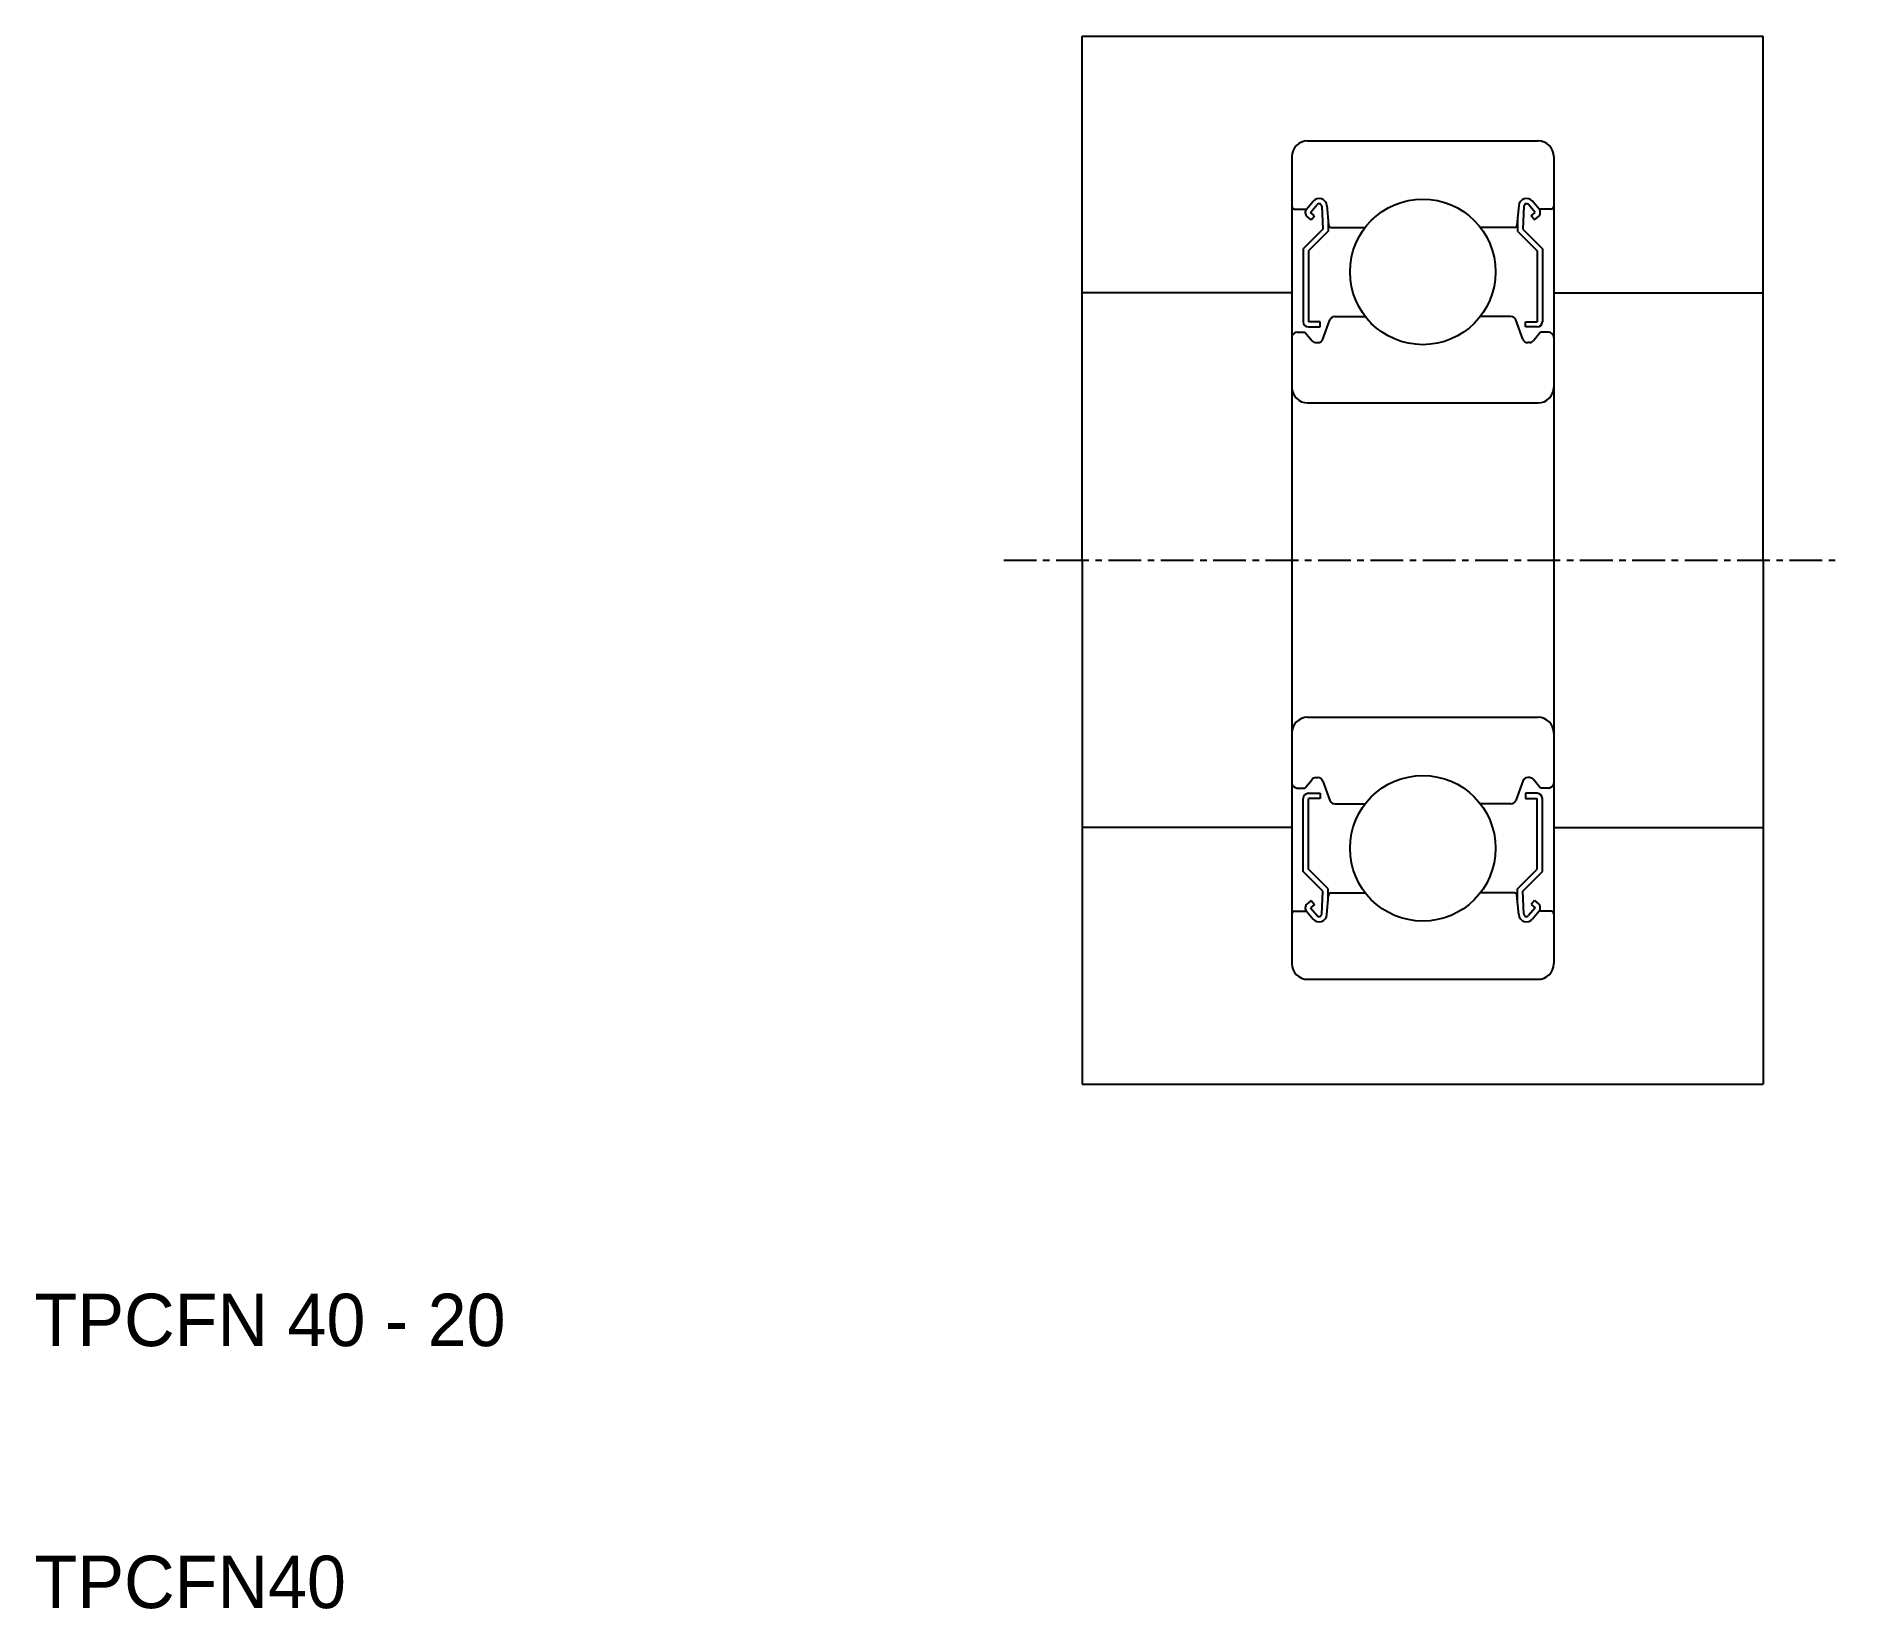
# Model space of a CAD drawing. Extents: x 102.2 to 171.1, y 81.9 to 141.9.
import ezdxf

# ---------------------------------------------------------------- set-up
doc = ezdxf.new("R2010")
doc.units = 0
doc.linetypes.add('CENTER', pattern=[2, 1.25, -0.25, 0.25, -0.25])
doc.linetypes.add('DASHED', pattern=[19.05, 12.7, -6.35])
doc.layers.get('0').update_dxf_attribs({"linetype": 'CONTINUOUS'})
doc.layers.add('CENTER', color=1, linetype='CENTER')

msp = doc.modelspace()

# ---------------------------------------------------------------- linework, layer by layer
for p, q in [((142.099, 121.938), (142.099, 141.938)), ((142.099, 141.938), (168.099, 141.938)), ((168.099, 121.938), (168.099, 141.938)), ((150.699, 137.938), (159.499, 137.938)), ((150.099, 137.338), (150.099, 106.538)), ((160.099, 137.338), (160.099, 106.538)), ((150.199, 135.338), (150.659, 135.338)), ((150.659, 135.338), (150.909, 135.635)), ((150.812, 135.209), (151.063, 135.507)), ((150.965, 135.081), (150.812, 135.209)), ((151.239, 135.448), (151.282, 134.571)), ((151.438, 135.469), (151.502, 134.729)), ((158.761, 135.469), (158.696, 134.729)), ((158.96, 135.448), (158.916, 134.571)), ((159.386, 135.209), (159.136, 135.507)), ((159.233, 135.081), (159.386, 135.209)), ((159.539, 135.338), (159.29, 135.635)), ((159.999, 135.338), (159.539, 135.338)), ((151.282, 134.571), (150.532, 133.821)), ((150.837, 134.928), (150.684, 135.056)), ((151.482, 134.488), (150.732, 133.738)), ((150.837, 134.928), (150.965, 135.081)), ((151.482, 134.958), (151.482, 134.488)), ((151.602, 134.638), (152.902, 134.638)), ((158.597, 134.638), (157.297, 134.638)), ((158.716, 134.958), (158.716, 134.488)), ((158.716, 134.488), (159.466, 133.738)), ((158.916, 134.571), (159.666, 133.821)), ((159.361, 134.928), (159.233, 135.081)), ((159.361, 134.928), (159.514, 135.056)), ((150.532, 133.821), (150.532, 131.038)), ((159.666, 133.821), (159.666, 131.038)), ((150.732, 133.738), (150.732, 131.038)), ((159.466, 133.738), (159.466, 131.038)), ((151.182, 131.038), (150.732, 131.038)), ((151.182, 130.838), (151.182, 131.038)), ((151.281, 130.369), (151.55, 131.106)), ((151.737, 131.238), (152.902, 131.238)), ((158.461, 131.238), (157.297, 131.238)), ((158.918, 130.369), (158.649, 131.106)), ((159.016, 131.038), (159.466, 131.038)), ((159.016, 130.838), (159.016, 131.038)), ((150.299, 130.638), (150.599, 130.638)), ((150.599, 130.638), (150.875, 130.309)), ((150.732, 130.838), (151.182, 130.838)), ((159.466, 130.838), (159.016, 130.838)), ((159.599, 130.638), (159.324, 130.309)), ((159.899, 130.638), (159.599, 130.638)), ((151.028, 130.238), (151.093, 130.238)), ((159.171, 130.238), (159.105, 130.238)), ((150.699, 127.938), (159.499, 127.938)), ((142.099, 121.938), (142.099, 101.938)), ((168.099, 121.938), (168.099, 101.938)), ((150.699, 115.938), (159.499, 115.938)), ((150.299, 113.238), (150.599, 113.238)), ((150.599, 113.238), (150.875, 113.566)), ((151.028, 113.638), (151.093, 113.638)), ((151.281, 113.506), (151.55, 112.769)), ((158.918, 113.506), (158.649, 112.769)), ((159.171, 113.638), (159.105, 113.638)), ((159.599, 113.238), (159.324, 113.566)), ((159.899, 113.238), (159.599, 113.238)), ((150.532, 110.055), (150.532, 112.838)), ((150.732, 113.038), (151.182, 113.038)), ((150.732, 110.138), (150.732, 112.838)), ((151.182, 112.838), (150.732, 112.838)), ((151.182, 113.038), (151.182, 112.838)), ((151.737, 112.638), (152.902, 112.638)), ((158.461, 112.638), (157.297, 112.638)), ((159.466, 113.038), (159.016, 113.038)), ((159.016, 113.038), (159.016, 112.838)), ((159.016, 112.838), (159.466, 112.838)), ((159.466, 110.138), (159.466, 112.838)), ((159.666, 110.055), (159.666, 112.838)), ((151.282, 109.305), (150.532, 110.055)), ((151.482, 109.388), (150.732, 110.138)), ((158.716, 109.388), (159.466, 110.138)), ((158.916, 109.305), (159.666, 110.055)), ((150.837, 108.948), (150.684, 108.82)), ((150.837, 108.948), (150.965, 108.795)), ((151.239, 108.428), (151.282, 109.305)), ((151.438, 108.407), (151.502, 109.146)), ((151.482, 108.918), (151.482, 109.388)), ((151.602, 109.238), (152.902, 109.238)), ((158.597, 109.238), (157.297, 109.238)), ((158.761, 108.407), (158.696, 109.146)), ((158.716, 108.918), (158.716, 109.388)), ((158.96, 108.428), (158.916, 109.305)), ((159.361, 108.948), (159.233, 108.795)), ((159.361, 108.948), (159.514, 108.82)), ((150.199, 108.538), (150.659, 108.538)), ((150.659, 108.538), (150.909, 108.24)), ((150.965, 108.795), (150.812, 108.667)), ((150.812, 108.667), (151.063, 108.368)), ((159.386, 108.667), (159.136, 108.368)), ((159.233, 108.795), (159.386, 108.667)), ((159.539, 108.538), (159.29, 108.24)), ((159.999, 108.538), (159.539, 108.538)), ((150.699, 105.938), (159.499, 105.938)), ((153.099, 105.938), (153.099, 105.938)), ((155.099, 105.938), (155.099, 105.938)), ((142.099, 101.938), (168.099, 101.938))]:
    msp.add_line(p, q)
at = {"color": 3, "linetype": 'DASHED'}
for p, q in [((150.099, 132.138), (142.099, 132.138)), ((160.099, 132.138), (168.099, 132.138)), ((150.099, 111.738), (142.099, 111.738)), ((160.099, 111.738), (168.099, 111.738))]:
    msp.add_line(p, q, dxfattribs=at)
for centre in [(155.099, 132.938), (155.099, 132.938), (155.099, 110.938), (155.099, 110.938)]:
    msp.add_circle(centre, 2.778)
for centre, radius, start, end in [((150.699, 137.338), 0.6, 90, 180), ((159.499, 137.338), 0.6, 0, 90), ((150.199, 135.438), 0.1, 180, 270), ((150.813, 135.209), 0.2, 140.00119, 230.08703), ((151.139, 135.442), 0.3, 4.99683, 140.00119), ((151.139, 135.443), 0.1, 2.81979, 140.00022), ((159.06, 135.442), 0.3, 39.99881, 175.00317), ((159.059, 135.443), 0.1, 39.99978, 177.18021), ((159.386, 135.209), 0.2, 309.91297, 39.99881), ((159.999, 135.438), 0.1, 270, 0), ((151.602, 134.738), 0.1, 184.99683, 270), ((158.597, 134.738), 0.1, 270, 355.00317), ((150.732, 131.038), 0.2, 180, 270), ((151.737, 131.038), 0.2, 90, 159.99165), ((158.461, 131.038), 0.2, 20.00835, 90), ((159.466, 131.038), 0.2, 270, 0), ((150.299, 130.438), 0.2, 90, 180), ((151.028, 130.438), 0.2, 219.9952, 270), ((151.093, 130.438), 0.2, 270, 339.99165), ((159.105, 130.438), 0.2, 200.00835, 270), ((159.171, 130.438), 0.2, 270, 320.0048), ((159.899, 130.438), 0.2, 0, 90), ((150.699, 128.538), 0.6, 180, 270), ((159.499, 128.538), 0.6, 270, 0), ((150.699, 115.338), 0.6, 90, 180), ((159.499, 115.338), 0.6, 0, 90), ((150.299, 113.438), 0.2, 180, 270), ((151.028, 113.438), 0.2, 90, 140.0048), ((151.093, 113.438), 0.2, 20.00835, 90), ((159.105, 113.438), 0.2, 90, 159.99165), ((159.171, 113.438), 0.2, 39.9952, 90), ((159.899, 113.438), 0.2, 270, 0), ((150.732, 112.838), 0.2, 90, 180), ((151.737, 112.838), 0.2, 200.00835, 270), ((158.461, 112.838), 0.2, 270, 339.99165), ((159.466, 112.838), 0.2, 0, 90), ((151.602, 109.138), 0.1, 90, 175.00317), ((158.597, 109.138), 0.1, 4.99683, 90), ((150.199, 108.438), 0.1, 90, 180), ((150.813, 108.666), 0.2, 129.91297, 219.99881), ((151.139, 108.433), 0.3, 219.99881, 355.00317), ((151.139, 108.433), 0.1, 219.99978, 357.18021), ((159.06, 108.433), 0.3, 184.99683, 320.00119), ((159.059, 108.433), 0.1, 182.81979, 320.00022), ((159.386, 108.666), 0.2, 320.00119, 50.08703), ((159.999, 108.438), 0.1, 0, 90), ((150.699, 106.538), 0.6, 180, 270), ((159.499, 106.538), 0.6, 270, 0)]:
    msp.add_arc(centre, radius, start, end)
at = {"layer": 'CENTER', "color": 1, "linetype": 'CENTER'}
msp.add_line((139.099, 121.938), (171.099, 121.938), dxfattribs=at)

# ---------------------------------------------------------------- texts
for s, p in [('TPCFN 40 - 20', (102.099, 91.938)), ('TPCFN40', (102.099, 81.938))]:
    msp.add_text(s, height=2).set_placement(p)

doc.saveas('drawing.dxf')
